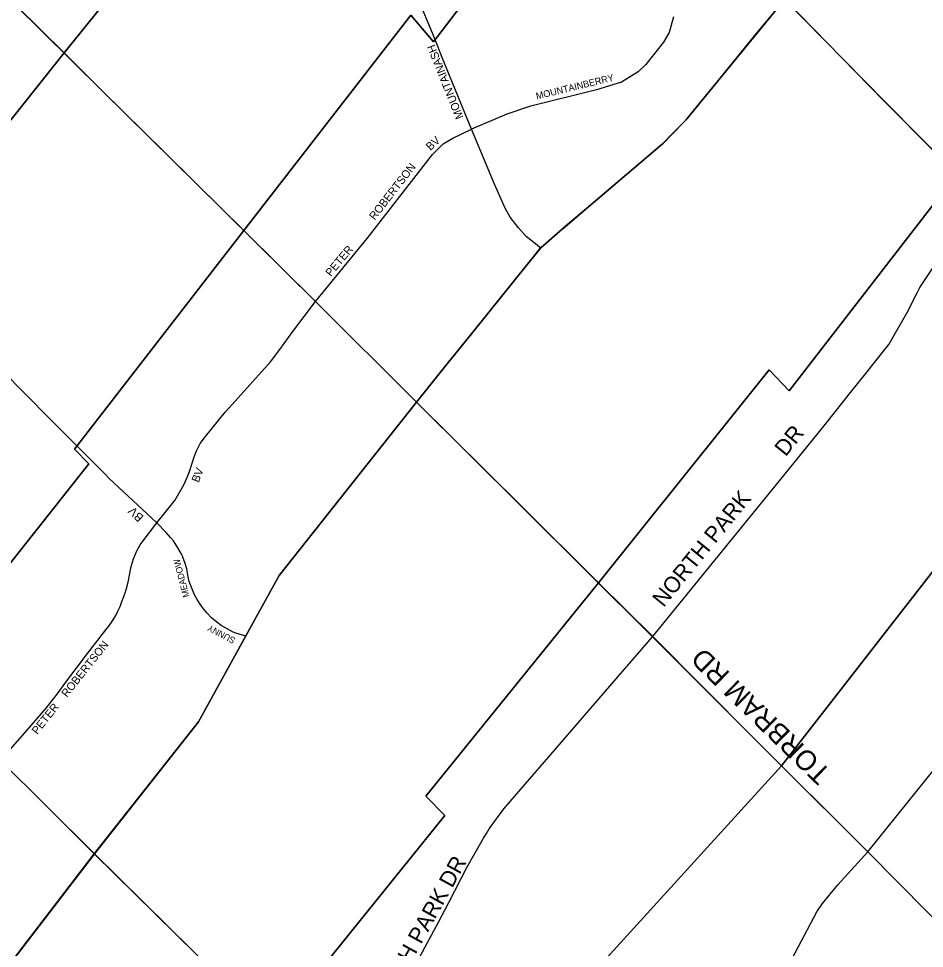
# Model space of a CAD drawing. Extents: x 589463 to 611048, y 4827729 to 4855916.
# Drawn here: x 600924 to 603187, y 4844012 to 4846336 of the extents above; entities that cross this region are included whole.
import ezdxf

# ---------------------------------------------------------------- set-up
doc = ezdxf.new("R2010")
doc.units = 0
for name, color, linetype in [('GIS_LOT_CONCESSION', 7, 'Continuous'), ('GIS_MAJOR_ARTERIAL_STREETS', 7, 'Continuous'), ('GIS_MINOR_ARTERIAL_STREETS', 7, 'Continuous'), ('GIS_TX_MAJOR_ARTERIAL_STREETS', 7, 'Continuous'), ('GIS_TX_MINOR_ARTERIAL_STREETS', 7, 'Continuous')]:
    doc.layers.add(name, color=color, linetype=linetype)

msp = doc.modelspace()

# ---------------------------------------------------------------- linework, layer by layer
at = {"layer": 'GIS_LOT_CONCESSION'}
for points in [[(601514.3, 4847688.3), (601086.3, 4847153.5), (601028.2, 4847212.6), (600597.8, 4846684.9), (600727.2, 4846557.6), (600981.8, 4846305.9), (601038.2, 4846250.1), (601464.5, 4846778.7), (601523.4, 4846716.6), (601954.6, 4847254.2), (601784.1, 4847421), (601534.6, 4847668.2)], [(603730.6, 4847456.9), (603558.8, 4847243.9), (603427.7, 4847080.3), (603317.7, 4846942.3), (603285.9, 4846898.5), (603279.7, 4846891.3), (603271.1, 4846881.1), (603216.5, 4846815), (603162, 4846748.9), (602987.9, 4846538.6), (602870.2, 4846399), (602838, 4846384.3), (603087.5, 4846129.4), (603268.3, 4845947.5), (603287.8, 4845927.9), (603711.5, 4846471.3), (603727.4, 4846452.4), (604169.5, 4847022.9), (604056.8, 4847135.2), (604042.1, 4847149.8), (603892.3, 4847297.5), (603870.3, 4847319.2)], [(601954.6, 4847254.2), (601523.4, 4846716.6), (601464.5, 4846778.7), (601038.2, 4846250.1), (601134.4, 4846155), (601487, 4845806.5), (601904, 4846344.4), (601961.2, 4846277.9), (602383.7, 4846831.9), (602207.6, 4847006.8), (601970.4, 4847238.8)], [(602383.7, 4846831.9), (601961.2, 4846277.9), (601904, 4846344.4), (601487, 4845806.5), (601666.6, 4845629), (601918.9, 4845377.9), (601998.9, 4845477.4), (602031.5, 4845517.9), (602195.8, 4845722.1), (602228.9, 4845763.3), (602283.7, 4845811), (602285, 4845812.1), (602354.1, 4845870.9), (602532.3, 4846022.4), (602534.5, 4846024.3), (602558.7, 4846049), (602585.7, 4846076.6), (602594.9, 4846086.1), (602767.8, 4846297.8), (602817.1, 4846357.9), (602838, 4846384.3), (602604.6, 4846612.4), (602404.9, 4846810.8)], [(600597.8, 4846684.9), (600183.8, 4846135.1), (600236.1, 4846086), (599803, 4845549.8), (600190, 4845166.5), (600240.5, 4845116.5), (600666.8, 4845652.2), (600608.7, 4845711), (601038.2, 4846250.1), (600981.8, 4846305.9), (600727.2, 4846557.6)], [(602838, 4846384.3), (602817.1, 4846357.9), (602767.8, 4846297.8), (602594.9, 4846086.1), (602585.7, 4846076.6), (602558.7, 4846049), (602534.5, 4846024.3), (602532.3, 4846022.4), (602354.1, 4845870.9), (602285, 4845812.1), (602283.7, 4845811), (602228.9, 4845763.3), (602195.8, 4845722.1), (602031.5, 4845517.9), (601998.9, 4845477.4), (601918.9, 4845377.9), (602181.3, 4845116.9), (602373.5, 4844925.9), (602799.3, 4845458.6), (602849.4, 4845405.8), (603268.3, 4845947.5), (603087.5, 4846129.4)], [(601038.2, 4846250.1), (600608.7, 4845711), (600666.8, 4845652.2), (600240.5, 4845116.5), (600449.4, 4844909.6), (600674.5, 4844685.8), (601099.7, 4845223.6), (601064.4, 4845260.3), (601487, 4845806.5), (601134.4, 4846155)], [(603268.3, 4845947.5), (602849.4, 4845405.8), (602799.3, 4845458.6), (602373.5, 4844925.9), (602508.8, 4844791.6), (602759.6, 4844539.8), (602830.7, 4844468.8), (603239.7, 4844994.2), (603258.7, 4845001.3), (603277.7, 4844986.4), (603705.4, 4845516), (603336.6, 4845878.8), (603287.8, 4845927.9)], [(601487, 4845806.5), (601064.4, 4845260.3), (601099.7, 4845223.6), (600674.5, 4844685.8), (600871.5, 4844489.7), (600879.3, 4844482), (600992.6, 4844369.6), (601113.7, 4844248.7), (601374.3, 4844578.5), (601492.2, 4844793.2), (601575.6, 4844944.5), (601918.9, 4845377.9), (601666.6, 4845629)], [(603705.4, 4845516), (603277.7, 4844986.4), (603258.7, 4845001.3), (603239.7, 4844994.2), (602830.7, 4844468.8), (603046.3, 4844253.8), (603269.6, 4844028.3), (603677.5, 4844563), (603707.7, 4844537), (604139.6, 4845087), (603943.3, 4845282.8), (603723.9, 4845497.9)], [(601918.9, 4845377.9), (601575.6, 4844944.5), (601492.2, 4844793.2), (601374.3, 4844578.5), (601113.7, 4844248.7), (601419.9, 4843947.3), (601559.5, 4843811.6), (601989.7, 4844344.3), (601941.7, 4844393.1), (602373.5, 4844925.9), (602181.3, 4845116.9)], [(602373.5, 4844925.9), (601941.7, 4844393.1), (601989.7, 4844344.3), (601559.5, 4843811.6), (601590.4, 4843781.5), (601690.5, 4843680.3), (602000.3, 4843371.8), (602421.1, 4843916.4), (602369.1, 4843961.4), (602830.7, 4844468.8), (602759.6, 4844539.8), (602508.8, 4844791.6)], [(600674.5, 4844685.8), (599839.6, 4843601.7), (600276, 4843164.4), (600569.5, 4843539.9), (601113.7, 4844248.7), (600992.6, 4844369.6), (600879.3, 4844482), (600871.5, 4844489.7)], [(602830.7, 4844468.8), (602369.1, 4843961.4), (602421.1, 4843916.4), (602000.3, 4843371.8), (602065.3, 4843307.1), (602258.5, 4843113.5), (602428.2, 4842944.2), (602450.9, 4842921.5), (603296.5, 4844001.4), (603274.1, 4844023.7), (603269.6, 4844028.3), (603046.3, 4844253.8)], [(601113.7, 4844248.7), (600569.5, 4843539.9), (600276, 4843164.4), (600544.3, 4842899.9), (600651.2, 4842796.4), (600721.9, 4842727.9), (601559.5, 4843811.6), (601419.9, 4843947.3)]]:
    msp.add_lwpolyline(points, close=True, dxfattribs=at)
at = {"layer": 'GIS_MAJOR_ARTERIAL_STREETS'}
for points in [[(601134.1, 4846154.8), (600981.5, 4846305.7), (600726.9, 4846557.4)], [(602228.6, 4845763.2), (602283.4, 4845810.8), (602284.7, 4845811.9), (602353.8, 4845870.7), (602532, 4846022.2), (602534.2, 4846024.1), (602558.4, 4846048.8), (602585.3, 4846076.4), (602594.6, 4846085.9), (602767.4, 4846297.7), (602816.8, 4846357.7), (602828.9, 4846373.1), (602837.7, 4846384.2)], [(603087.1, 4846129.3), (602874.3, 4846346.7), (602837.7, 4846384.2)], [(601666.3, 4845628.9), (601288, 4846002.7), (601134.1, 4846154.8)], [(603336.3, 4845878.6), (603087.1, 4846129.3)], [(601918.6, 4845377.8), (602031.1, 4845517.7), (602195.5, 4845721.9), (602228.6, 4845763.2)], [(601918.6, 4845377.8), (601666.3, 4845628.9)], [(601491.9, 4844793.1), (601575.3, 4844944.4), (601918.6, 4845377.8)], [(602181, 4845116.7), (601918.6, 4845377.8)], [(602508.4, 4844791.5), (602181, 4845116.7)], [(601113.4, 4844248.5), (601374, 4844578.4), (601491.9, 4844793.1)], [(602759.3, 4844539.6), (602508.4, 4844791.5)], [(603046, 4844253.7), (602759.3, 4844539.6)], [(600992.3, 4844369.4), (600879, 4844481.9)], [(603046, 4844253.7), (603239.4, 4844493.7)], [(601113.4, 4844248.5), (600992.3, 4844369.4)], [(600569.1, 4843539.8), (601100.3, 4844231.5), (601113.4, 4844248.5)], [(601419.6, 4843947.2), (601113.4, 4844248.5)], [(602819, 4843914.5), (602918.8, 4844103.7), (602932.7, 4844124.7), (602970.9, 4844171.2), (603046, 4844253.7)], [(603273.8, 4844023.6), (603046, 4844253.7)]]:
    msp.add_lwpolyline(points, dxfattribs=at)
at = {"layer": 'GIS_MINOR_ARTERIAL_STREETS'}
for points in [[(601958.6, 4846299.9), (601924.1, 4846381.2), (601887.1, 4846442.5)], [(601958.6, 4846299.9), (601924.1, 4846381.2), (601887.1, 4846442.5)], [(602560.6, 4846340.2), (602550.2, 4846300.9), (602535.3, 4846277.1), (602491.1, 4846221.5), (602472.7, 4846203.1), (602430.5, 4846176.8)], [(602560.6, 4846340.2), (602550.2, 4846300.9), (602535.3, 4846277.1), (602491.1, 4846221.5), (602472.7, 4846203.1), (602430.5, 4846176.8)], [(601977.6, 4846251.5), (601972.5, 4846264.5), (601958.6, 4846299.9)], [(601977.6, 4846251.5), (601972.5, 4846264.5), (601958.6, 4846299.9)], [(601987.4, 4846226.4), (601977.6, 4846251.5)], [(601987.4, 4846226.4), (601977.6, 4846251.5)], [(602055.9, 4846059.5), (601987.4, 4846226.4)], [(602055.9, 4846059.5), (601987.4, 4846226.4)], [(602430.5, 4846176.8), (602367.9, 4846157.9), (602201, 4846116.7), (602143.9, 4846096.8)], [(602430.5, 4846176.8), (602367.9, 4846157.9), (602201, 4846116.7), (602143.9, 4846096.8)], [(602143.9, 4846096.8), (602055.9, 4846059.5)], [(602143.9, 4846096.8), (602055.9, 4846059.5)], [(601795.2, 4845786.4), (601958.6, 4845996.5), (601985.4, 4846022.8), (602009.7, 4846037.6), (602055.9, 4846059.5)], [(601795.2, 4845786.4), (601958.6, 4845996.5), (601985.4, 4846022.8), (602009.7, 4846037.6), (602055.9, 4846059.5)], [(602113.6, 4845921.9), (602055.9, 4846059.5)], [(602113.6, 4845921.9), (602055.9, 4846059.5)], [(602228.6, 4845763.2), (602192.3, 4845791.3), (602173.1, 4845813.1), (602152.6, 4845840), (602139.9, 4845862.3), (602113.6, 4845921.9)], [(602228.6, 4845763.2), (602192.3, 4845791.3), (602173.1, 4845813.1), (602152.6, 4845840), (602139.9, 4845862.3), (602113.6, 4845921.9)], [(602932.6, 4845313), (602946.2, 4845330.2), (603002.9, 4845401.3), (603044.1, 4845453.2), (603056, 4845468), (603098.3, 4845521.3), (603112.1, 4845545.2), (603147.8, 4845607.4), (603166.3, 4845644.7), (603169.5, 4845651.1), (603172.6, 4845657.5), (603175.8, 4845663.8), (603204.7, 4845706.3), (603209.7, 4845713.7), (603230.3, 4845740.6), (603330.7, 4845871.3), (603336.3, 4845878.6)], [(602932.6, 4845313), (602946.2, 4845330.2), (603002.9, 4845401.3), (603044.1, 4845453.2), (603056, 4845468), (603098.3, 4845521.3), (603112.1, 4845545.2), (603147.8, 4845607.4), (603166.3, 4845644.7), (603169.5, 4845651.1), (603172.6, 4845657.5), (603175.8, 4845663.8), (603204.7, 4845706.3), (603209.7, 4845713.7), (603230.3, 4845740.6), (603330.7, 4845871.3), (603336.3, 4845878.6)], [(601666.3, 4845628.9), (601795.2, 4845786.4)], [(601666.3, 4845628.9), (601795.2, 4845786.4)], [(601576.7, 4845509.3), (601610, 4845553.7), (601666.3, 4845628.9)], [(601576.7, 4845509.3), (601610, 4845553.7), (601666.3, 4845628.9)], [(601440.3, 4845352.6), (601465.2, 4845380.2), (601553.5, 4845478.2), (601576.7, 4845509.3)], [(601440.3, 4845352.6), (601465.2, 4845380.2), (601553.5, 4845478.2), (601576.7, 4845509.3)], [(601002.9, 4845336.1), (600881.1, 4845458.8)], [(601002.9, 4845336.1), (600881.1, 4845458.8)], [(601140.9, 4845197.2), (601104.7, 4845233.3), (601002.9, 4845336.1)], [(601140.9, 4845197.2), (601104.7, 4845233.3), (601002.9, 4845336.1)], [(601391, 4845291.3), (601440.3, 4845352.6)], [(601391, 4845291.3), (601440.3, 4845352.6)], [(602508.4, 4844791.5), (602836.1, 4845194.3), (602932.6, 4845313)], [(602508.4, 4844791.5), (602836.1, 4845194.3), (602932.6, 4845313)], [(601337.1, 4845170.6), (601346.2, 4845191.6), (601351.3, 4845204.6), (601362.7, 4845241.1), (601368.7, 4845256.1), (601373.6, 4845265.6), (601377.8, 4845274.3), (601391, 4845291.3)], [(601337.1, 4845170.6), (601346.2, 4845191.6), (601351.3, 4845204.6), (601362.7, 4845241.1), (601368.7, 4845256.1), (601373.6, 4845265.6), (601377.8, 4845274.3), (601391, 4845291.3)], [(601269.5, 4845076.1), (601151.1, 4845187.1), (601140.9, 4845197.2)], [(601269.5, 4845076.1), (601151.1, 4845187.1), (601140.9, 4845197.2)], [(601269.5, 4845076.1), (601315.2, 4845131.7), (601337.1, 4845170.6)], [(601269.5, 4845076.1), (601315.2, 4845131.7), (601337.1, 4845170.6)], [(601211.7, 4844985.9), (601220, 4845005.7), (601228.5, 4845020.6), (601232.8, 4845027.7), (601251.2, 4845051.9), (601269.5, 4845076.1)], [(601211.7, 4844985.9), (601220, 4845005.7), (601228.5, 4845020.6), (601232.8, 4845027.7), (601251.2, 4845051.9), (601269.5, 4845076.1)], [(601350.9, 4844929.2), (601348.5, 4844941.2), (601344.5, 4844961.2), (601341, 4844974.6), (601335.1, 4844989.8), (601332.2, 4844996.6), (601328.2, 4845003.7), (601322.7, 4845013.6), (601311.2, 4845030.7), (601303.7, 4845039.7), (601293, 4845052.1), (601269.5, 4845076.1)], [(601350.9, 4844929.2), (601348.5, 4844941.2), (601344.5, 4844961.2), (601341, 4844974.6), (601335.1, 4844989.8), (601332.2, 4844996.6), (601328.2, 4845003.7), (601322.7, 4845013.6), (601311.2, 4845030.7), (601303.7, 4845039.7), (601293, 4845052.1), (601269.5, 4845076.1)], [(601191.6, 4844903.6), (601195.6, 4844917.6), (601199, 4844931.7), (601203.9, 4844958.2), (601205.8, 4844967.2), (601208.8, 4844977.6), (601211.7, 4844985.9)], [(601191.6, 4844903.6), (601195.6, 4844917.6), (601199, 4844931.7), (601203.9, 4844958.2), (601205.8, 4844967.2), (601208.8, 4844977.6), (601211.7, 4844985.9)], [(601491.9, 4844793.1), (601466.8, 4844800.2), (601460.5, 4844802.7), (601445.3, 4844810.8), (601430.7, 4844819.8), (601419.8, 4844827.7), (601406.8, 4844838.7), (601394.7, 4844850.8), (601386.2, 4844861.1), (601378.1, 4844872.6), (601370.7, 4844884.3), (601364.2, 4844896.2), (601358.7, 4844908.7), (601350.9, 4844929.2)], [(601491.9, 4844793.1), (601466.8, 4844800.2), (601460.5, 4844802.7), (601445.3, 4844810.8), (601430.7, 4844819.8), (601419.8, 4844827.7), (601406.8, 4844838.7), (601394.7, 4844850.8), (601386.2, 4844861.1), (601378.1, 4844872.6), (601370.7, 4844884.3), (601364.2, 4844896.2), (601358.7, 4844908.7), (601350.9, 4844929.2)], [(601150.3, 4844818.1), (601157.2, 4844828.7), (601163.3, 4844838.1), (601167.1, 4844844.6), (601172.3, 4844855.3), (601177.8, 4844867.2), (601182.7, 4844879.2), (601187.4, 4844891.7), (601191.6, 4844903.6)], [(601150.3, 4844818.1), (601157.2, 4844828.7), (601163.3, 4844838.1), (601167.1, 4844844.6), (601172.3, 4844855.3), (601177.8, 4844867.2), (601182.7, 4844879.2), (601187.4, 4844891.7), (601191.6, 4844903.6)], [(601096.2, 4844749.5), (601142.4, 4844808.2), (601150.3, 4844818.1)], [(601096.2, 4844749.5), (601142.4, 4844808.2), (601150.3, 4844818.1)], [(602406.6, 4844673.7), (602508.4, 4844791.5)], [(602406.6, 4844673.7), (602508.4, 4844791.5)], [(601044.8, 4844681.1), (601096.2, 4844749.5)], [(601044.8, 4844681.1), (601096.2, 4844749.5)], [(600993.2, 4844613.1), (601020.6, 4844647.8), (601044.8, 4844681.1)], [(600993.2, 4844613.1), (601020.6, 4844647.8), (601044.8, 4844681.1)], [(602265.1, 4844509.3), (602406.6, 4844673.7)], [(602265.1, 4844509.3), (602406.6, 4844673.7)], [(600879, 4844481.9), (600940.1, 4844551.5), (600972.1, 4844587.9), (600993.2, 4844613.1)], [(600879, 4844481.9), (600940.1, 4844551.5), (600972.1, 4844587.9), (600993.2, 4844613.1)], [(602136.4, 4844361.1), (602265.1, 4844509.3)], [(602136.4, 4844361.1), (602265.1, 4844509.3)], [(602086.3, 4844288.3), (602093.1, 4844299.7), (602100.2, 4844311.5), (602136.4, 4844361.1)], [(602086.3, 4844288.3), (602093.1, 4844299.7), (602100.2, 4844311.5), (602136.4, 4844361.1)], [(601999.2, 4844127.5), (602044.1, 4844214.6), (602086.3, 4844288.3)], [(601999.2, 4844127.5), (602044.1, 4844214.6), (602086.3, 4844288.3)], [(601973.2, 4844078.1), (601999.2, 4844127.5)], [(601973.2, 4844078.1), (601999.2, 4844127.5)], [(601882.2, 4843907.8), (601973.2, 4844078.1)], [(601882.2, 4843907.8), (601973.2, 4844078.1)]]:
    msp.add_lwpolyline(points, dxfattribs=at)

# ---------------------------------------------------------------- texts
at = {"layer": 'GIS_TX_MAJOR_ARTERIAL_STREETS'}
msp.add_text('TORBRAM RD', height=50, rotation=135.7693, dxfattribs=at).set_placement((602957.1, 4844453.8))
at = {"layer": 'GIS_TX_MINOR_ARTERIAL_STREETS'}
for s, height, rotation, p in [('MOUNTAINASH', 19.992, 111.7516, (602036.3, 4846089.5)), ('MOUNTAINBERRY', 17, 13.7473, (602219.1, 4846133.8)), ('BV', 19.99, 42.5327, (601953.3, 4846005)), ('ROBERTSON', 19.99, 52.1635, (601814.2, 4845831.2)), ('PETER', 19.99, 50.2591, (601704.5, 4845690.1)), ('NORTH PARK         DR', 40.002, 50.9803, (602535.7, 4844863.2)), ('BV', 19.99, 69.3678, (601374.5, 4845175.3)), ('BV', 21.53, 136.0011, (601238.6, 4845091.5)), ('MEADOW', 16, 104.782, (601351.5, 4844892.2)), ('SUNNY', 16, 152.2741, (601468, 4844787.1)), ('PETER    ROBERTSON', 19.992, 51.4842, (600971.2, 4844545.5)), ('NORTH PARK DR', 40.002, 61.0614, (601830.7, 4843841.6))]:
    msp.add_text(s, height=height, rotation=rotation, dxfattribs=at).set_placement(p)

doc.saveas('drawing.dxf')
